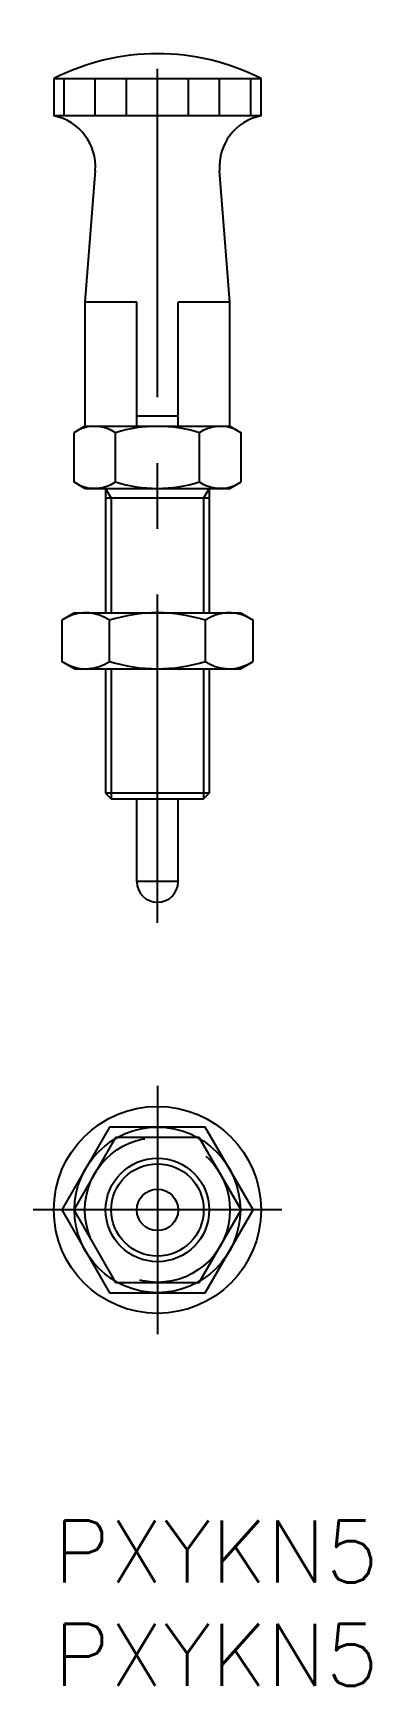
# Model space of a CAD drawing. Extents: x -1 to 15.3, y -8 to 71.9.
import ezdxf

# ---------------------------------------------------------------- set-up
doc = ezdxf.new("R2010")
doc.units = 0
doc.header["$LTSCALE"] = 0.5
doc.linetypes.add('CENTER', pattern=[50.8, 31.75, -6.35, 6.35, -6.35])
doc.linetypes.add('DASHED', pattern=[19.05, 12.7, -6.35])
for name, color, linetype in [('MSM_CENTER', 1, 'CENTER'), ('MSM_CONTINUOUS', 7, 'CONTINUOUS'), ('MSM_DASHED', 4, 'DASHED'), ('MSM_NARROW', 5, 'CONTINUOUS'), ('MSM_PART_NUMBER', 7, 'CONTINUOUS')]:
    doc.layers.add(name, color=color, linetype=linetype)
doc.styles.get("Standard").update_dxf_attribs({"font": 'txt.shx', "height": 1, "bigfont": 'bigfont.shx'})

# ---------------------------------------------------------------- blocks, each defined once
blk = doc.blocks.new('*U2')
at = {"layer": 'MSM_PART_NUMBER'}
blk.add_text('PXYKN5', height=3, dxfattribs=at).set_placement((0, -3))
blk = doc.blocks.new('*U3')
at = {"layer": 'MSM_PART_NUMBER'}
blk.add_text('PXYKN5', height=3, dxfattribs=at).set_placement((0, -8))

msp = doc.modelspace()

# ---------------------------------------------------------------- linework, layer by layer
at = {"layer": 'MSM_CENTER'}
for p, q in [((5, 28.865), (5, 71.865)), ((5, 21), (5, 9)), ((11, 15), (-1, 15))]:
    msp.add_line(p, q, dxfattribs=at)
at = {"layer": 'MSM_CONTINUOUS'}
for p, q in [((0, 69.665), (0, 67.865)), ((0, 69.665), (10, 69.665)), ((0.5, 67.865), (0.5, 69.665)), ((2, 67.865), (2, 69.665)), ((3.5, 67.865), (3.5, 69.665)), ((5, 67.865), (5, 69.665)), ((6.5, 67.865), (6.5, 69.665)), ((8, 67.865), (8, 69.665)), ((9.5, 67.865), (9.5, 69.665)), ((10, 67.865), (10, 69.665)), ((10, 67.865), (0, 67.865)), ((2, 65.218), (1.5, 58.865)), ((8.5, 58.865), (8, 65.218)), ((1.5, 58.865), (1.5, 52.865)), ((4, 58.865), (1.5, 58.865)), ((4, 52.865), (4, 58.865)), ((8.5, 58.865), (6, 58.865)), ((6, 52.865), (6, 58.865)), ((8.5, 52.865), (8.5, 58.865)), ((1.5, 52.865), (0.959, 52.552)), ((1.5, 52.865), (8.5, 52.865)), ((4, 53.365), (6, 53.365)), ((8.5, 52.865), (9.041, 52.552)), ((0.959, 52.552), (0.959, 50.177)), ((2.979, 50.177), (2.979, 52.552)), ((7.021, 52.552), (7.021, 50.177)), ((9.041, 50.177), (9.041, 52.552)), ((1.5, 49.865), (0.959, 50.177)), ((1.5, 49.865), (8.5, 49.865)), ((2.5, 49.865), (2.5, 43.85)), ((7.5, 49.865), (7.5, 43.85)), ((8.5, 49.865), (9.041, 50.177)), ((7.5, 49.396), (2.5, 49.396)), ((1, 43.85), (0.381, 43.493)), ((0.381, 43.493), (0.381, 41.507)), ((1, 43.85), (9, 43.85)), ((2.691, 41.507), (2.691, 43.493)), ((7.309, 43.493), (7.309, 41.507)), ((9, 43.85), (9.619, 43.493)), ((9.619, 41.507), (9.619, 43.493)), ((1, 41.15), (0.381, 41.507)), ((1, 41.15), (9, 41.15)), ((2.5, 41.15), (2.5, 35.135)), ((7.5, 41.15), (7.5, 35.135)), ((9, 41.15), (9.619, 41.507)), ((7.5, 35.135), (2.5, 35.135)), ((2.5, 35.135), (2.77, 34.865)), ((2.77, 34.865), (7.23, 34.865)), ((4, 30.865), (4, 34.865)), ((6, 30.865), (6, 34.865)), ((7.23, 34.865), (7.5, 35.135)), ((6, 30.865), (4, 30.865)), ((2.691, 19), (0.381, 15)), ((7.309, 19), (2.691, 19)), ((9.619, 15), (7.309, 19)), ((0.381, 15), (2.691, 11)), ((7.309, 11), (9.619, 15)), ((2.691, 11), (7.309, 11))]:
    msp.add_line(p, q, dxfattribs=at)
for radius in [5, 4, 2.5, 1]:
    msp.add_circle((5, 15), radius, dxfattribs=at)
for centre, radius, start, end in [((5, 59.848), 11.017, 63.00853, 116.99147), ((-0.492, 65.414), 2.5, 355.49978, 78.64327), ((10.492, 65.414), 2.5, 101.35673, 184.50022), ((1.969, 51.076), 1.789, 55.61575, 115.61575), ((5, 46.177), 6.687, 72.41205, 107.58795), ((8.031, 51.076), 1.789, 64.38425, 124.38425), ((1.969, 51.654), 1.789, 244.38425, 304.38425), ((5, 56.552), 6.687, 252.41205, 287.58795), ((8.031, 51.654), 1.789, 235.61575, 295.61575), ((1.536, 41.805), 2.045, 55.61575, 115.61575), ((5, 36.207), 7.643, 72.41205, 107.58795), ((8.464, 41.805), 2.045, 64.38425, 124.38425), ((1.536, 43.195), 2.045, 244.38425, 304.38425), ((5, 48.793), 7.643, 252.41205, 287.58795), ((8.464, 43.195), 2.045, 235.61575, 295.61575), ((5, 30.865), 1, 180, 0)]:
    msp.add_arc(centre, radius, start, end, dxfattribs=at)
at = {"layer": 'MSM_DASHED'}
for p, q in [((2.979, 18.5), (0.959, 15)), ((7.021, 18.5), (2.979, 18.5)), ((9.041, 15), (7.021, 18.5)), ((0.959, 15), (2.979, 11.5)), ((7.021, 11.5), (9.041, 15)), ((2.979, 11.5), (7.021, 11.5))]:
    msp.add_line(p, q, dxfattribs=at)
msp.add_circle((5, 15), 3.5, dxfattribs=at)
at = {"layer": 'MSM_NARROW'}
for p, q in [((2.5, 49.865), (2.77, 49.396)), ((7.5, 49.865), (7.23, 49.396)), ((2.77, 49.396), (2.77, 43.85)), ((7.23, 49.396), (7.23, 43.85)), ((2.77, 41.15), (2.77, 34.865)), ((7.23, 41.15), (7.23, 34.865))]:
    msp.add_line(p, q, dxfattribs=at)
msp.add_circle((5, 15), 2.23, dxfattribs=at)

# ---------------------------------------------------------------- block references
at = {"layer": 'MSM_CONTINUOUS'}
for name in ['*U2', '*U3']:
    msp.add_blockref(name, (0, 0), dxfattribs=at)

doc.saveas('drawing.dxf')
